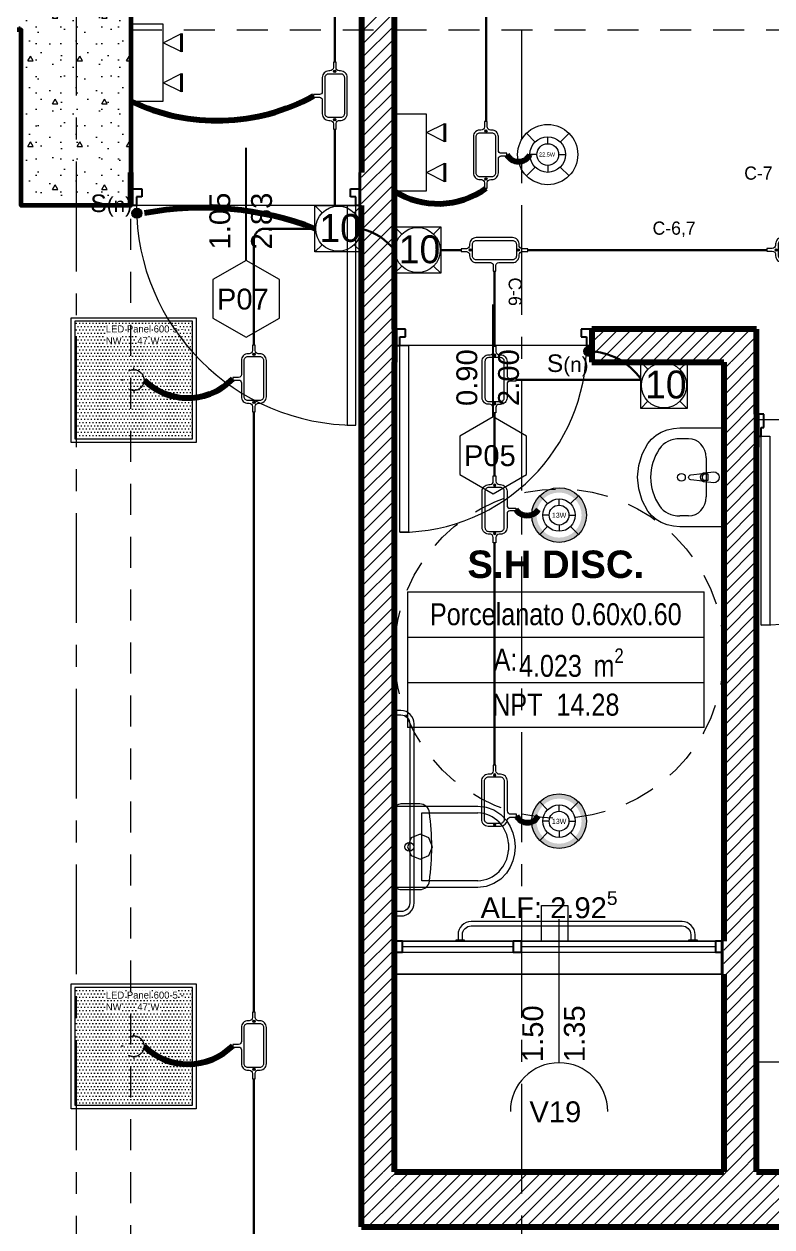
# Model space of a CAD drawing. Header units: inches. Extents: x -38 to 5698, y -33 to 92.
# Drawn here: x 321.58 to 324.99, y 11.45 to 16.93 of the extents above; entities that cross this region are included whole.
import ezdxf
from ezdxf.lldxf.tags import DXFTag

# ---------------------------------------------------------------- set-up
doc = ezdxf.new("R2010")
doc.units = ezdxf.units.IN
doc.header["$MEASUREMENT"] = 0
doc.set_wipeout_variables(frame=1)
for name, pattern in [('CONTINUA', [0]), ('DASHED', [0.75, 0.5, -0.25]), ('Hidden Line', [0.195611, 0.141111, -0.0545]), ('Punto & Raya', [0.65, 0.5, -0.075, 0, -0.075]), ('Rayas', [0.282222, 0.141111, -0.141111]), ('Wipeout_Contour', [1, 0, -1])]:
    doc.linetypes.add(name, pattern=pattern)
for name, color, linetype, lineweight in [('00 IE CKTO ILUMINACION', 3, 'Continuous', 50), ('00 IE CKTO TOMAS', 111, 'Rayas', 18), ('00_IE_Luminarias', 6, 'Continuous', 30), ('01 IE LUM LED AD DN570C', 1, 'Continuous', 13), ('01 IE LUM LED EMP DN570B', 3, 'Continuous', 13), ('ALUMBRADO_CONDUIT', 30, 'CONDUIT1', 30), ('ALUMBRADO_PVC', 6, 'PVC1', 30), ('Bancas', 1, 'Continuous', 13), ('Cable Alumbrado', 150, 'Continuous', 30), ('CABLEADO EXT.', 3, 'PVCSUBT', 30), ('Luminarias', 5, 'Continuous', 20), ('pulsador', 4, 'Continuous', 40), ('Simb_Alumbrado', 140, 'CONTINUA', 30)]:
    doc.layers.add(name, color=color, linetype=linetype, lineweight=lineweight)
for name, color, linetype in [('02 _ ARQ _ ALB _ Ejes Generales', 7, 'Continuous'), ('02 _ ARQ _ ZON _ Espacio.3D', 7, 'Continuous'), ('08 _ STR _ EXT _ 06 Columnas', 7, 'Continuous'), ('08 _ STR _ EXT _ 07 Losa Aligerada', 7, 'Continuous'), ('08 _ STR _ EXT _ 09 Vigas', 7, 'Continuous'), ('Dibujo 2D - General', 7, 'Continuous'), ('Estructura - 04 MURO', 7, 'Continuous'), ('Interior - Sanitarios', 7, 'Continuous'), ('Marcador - Secciones', 251, 'Continuous')]:
    doc.layers.add(name, color=color, linetype=linetype)
doc.styles.add('Annotative', font='arial.ttf')
doc.styles.add('Estilo_Generado_4', font='swisse.ttf')
doc.styles.add('Estilo_Generado_8', font='arialbd.ttf')
doc.styles.add('Estilo_Generado_9', font='ARIALN.TTF')
doc.styles.add('{18b73a54-fa43-428c-adcb-c1c7bbdf2c84}', font='Simplex.shx')
tags = doc.linetypes.add('CONDUIT', pattern='A,1.5,-0.210535,["con",{18b73a54-fa43-428c-adcb-c1c7bbdf2c84},S=0.2,R=0,X=0,Y=-0.065594],-0.702384', length=2.412919).pattern_tags.tags
tags[6] = DXFTag(74, 10)
tags = doc.linetypes.add('CONDUIT1', pattern='A,1,-0.19772,["con",{18b73a54-fa43-428c-adcb-c1c7bbdf2c84},S=0.2,R=0,X=0,Y=-0.065594],-0.593642', length=1.791362).pattern_tags.tags
tags[6] = DXFTag(74, 10)
tags = doc.linetypes.add('PVC1', pattern='A,1,-0.19772,["PVC",{18b73a54-fa43-428c-adcb-c1c7bbdf2c84},S=0.13,R=0,X=0,Y=-0.061851],-0.507647', length=1.705367).pattern_tags.tags
tags[6] = DXFTag(74, 10)
tags = doc.linetypes.add('PVCSUBT', pattern='A,0.6,-0.3,0.6,-0.075691,["PVC",Standard,S=0.2,R=0,X=0,Y=-0.093724],-0.621005', length=2.196696).pattern_tags.tags
tags[10] = DXFTag(74, 10)
pattern_1 = [(45, (277.50004, 6e-09), (-0.030052038, 0.030052038), [])]

# ---------------------------------------------------------------- blocks, each defined once
blk = doc.blocks.new('LUMINARIA 2')
at = {"layer": '01 IE LUM LED EMP DN570B'}
for p, q in [((-0.0939, 0.0936), (-0.1589, 0.1584)), ((0.0939, 0.0936), (0.1589, 0.1584)), ((-0.0939, -0.0936), (-0.1589, -0.1584)), ((0.0939, -0.0936), (0.1589, -0.1584))]:
    blk.add_line(p, q, dxfattribs=at)
at = {"layer": '01 IE LUM LED EMP DN570B', "ltscale": 0.4}
for p, q in [((0, 0.0813), (0, 0.1326)), ((-0.0813, 0), (-0.1326, 0)), ((0.0813, 0), (0.1326, 0)), ((0, -0.0813), (0, -0.1326))]:
    blk.add_line(p, q, dxfattribs=at)
at = {"layer": '01 IE LUM LED EMP DN570B'}
for radius in [0.2244, 0.1326]:
    blk.add_circle((0, 0), radius, dxfattribs=at)
at = {"layer": '01 IE LUM LED EMP DN570B', "ltscale": 0.4}
blk.add_circle((0, 0), 0.0813, dxfattribs=at)
at = {"layer": '01 IE LUM LED EMP DN570B', "color": 8, "linetype": 'ByBlock', "lineweight": 80, "insert": (-0.0649, 0.0156), "char_height": 0.03, "width": 0.178585, "attachment_point": 1}
blk.add_mtext('{\\C3;22.5W}', dxfattribs=at)
blk = doc.blocks.new('LUM DN570C')
at = {"layer": '01 IE LUM LED AD DN570C'}
h = blk.add_hatch(color=256, dxfattribs=at)
edge = h.paths.add_edge_path()
edge.add_arc((0, 0), 0.1344, 0, 360)
edge = h.paths.add_edge_path(flags=17)
edge.add_arc((0, 0), 0.1108, 0, 360)
for p, q in [((-0.0561, 0.0563), (-0.0949, 0.0952)), ((0.0561, 0.0563), (0.0949, 0.0952)), ((-0.0561, -0.0563), (-0.0949, -0.0952)), ((0.0561, -0.0563), (0.0949, -0.0952))]:
    blk.add_line(p, q, dxfattribs=at)
at = {"layer": '01 IE LUM LED AD DN570C', "ltscale": 0.4}
for p, q in [((0, 0.0487), (0, 0.0795)), ((-0.0487, 0), (-0.0795, 0)), ((0.0487, 0), (0.0795, 0)), ((0, -0.0487), (0, -0.0795))]:
    blk.add_line(p, q, dxfattribs=at)
at = {"layer": '01 IE LUM LED AD DN570C'}
for radius in [0.1344, 0.0795]:
    blk.add_circle((0, 0), radius, dxfattribs=at)
at = {"layer": '01 IE LUM LED AD DN570C', "ltscale": 0.4}
blk.add_circle((0, 0), 0.0487, dxfattribs=at)
at = {"color": 1, "linetype": 'ByBlock', "lineweight": 80, "insert": (-0.0353, 0.0117), "char_height": 0.025, "width": 0.622217, "attachment_point": 1}
blk.add_mtext('13W ', dxfattribs=at)
blk = doc.blocks.new('100x100x80 adosado')
at = {"layer": 'Simb_Alumbrado', "lineweight": 13}
blk.add_lwpolyline([(-0.0768, 0.0788), (0.0194, 0.0788), (0.0194, -0.0174), (-0.0768, -0.0174)], close=True, dxfattribs=at)
at = {"layer": 'Simb_Alumbrado', "lineweight": 9}
for points in [[(-0.0768, 0.0788), (-0.0618, 0.0638)], [(0.0043, 0.0638), (0.0194, 0.0788)], [(-0.0768, -0.0174), (-0.0618, -0.0023)], [(0.0043, -0.0023), (0.0194, -0.0174)]]:
    blk.add_lwpolyline(points, dxfattribs=at)
blk.add_circle((-0.0287, 0.0307), 0.0467, dxfattribs=at)
at = {"layer": 'Simb_Alumbrado', "lineweight": 9, "insert": (-0.0677, 0.0612), "char_height": 0.05773, "attachment_point": 1}
blk.add_mtext_dynamic_manual_height_columns('10', width=0.119989, gutter_width=12.5, heights=[0], dxfattribs=at)
blk = doc.blocks.new('oval t')
at = {"layer": 'Simb_Alumbrado', "lineweight": 13}
blk.add_lwpolyline([(0.0141, 0.0102, -0.414214), (0.0041, 0.0202), (0.0041, 0.0416), (-0.0056, 0.0416), (-0.0056, 0.0202, -0.414214), (-0.0156, 0.0102), (-0.0659, 0.0102, 0.414214), (-0.0899, -0.0138), (-0.0899, -0.0183, -0.414214), (-0.1019, -0.0303), (-0.1213, -0.0303), (-0.1213, -0.04), (-0.1016, -0.04, -0.451917), (-0.0897, -0.0535, 0.451917), (-0.0659, -0.0805), (0.0659, -0.0805, 0.414214), (0.0899, -0.0566), (0.0899, -0.0512, -0.398753), (0.1019, -0.0401), (0.1213, -0.0401), (0.1213, -0.0304), (0.1019, -0.0304, -0.368669), (0.0899, -0.0176), (0.0899, -0.0138, 0.414214), (0.0659, 0.0102), (0.0141, 0.0102)], format="xyb", dxfattribs=at)
blk.add_lwpolyline([(-0.0659, 0), (0.0659, 0, -0.414214), (0.0797, -0.0138), (0.0797, -0.0566, -0.414214), (0.0659, -0.0703), (-0.0659, -0.0703, -0.414214), (-0.0797, -0.0566), (-0.0797, -0.0138, -0.414214)], format="xyb", close=True, dxfattribs=at)
for points in [[(-0.0911, -0.0352), (-0.0828, -0.0352)], [(-0.0869, -0.031), (-0.0869, -0.0394)], [(0.0837, -0.0352), (0.0921, -0.0352)], [(0.0879, -0.031), (0.0879, -0.0394)]]:
    blk.add_lwpolyline(points, dxfattribs=at)
for centre in [(-0.0869, -0.0352), (0.0879, -0.0352)]:
    blk.add_circle(centre, 0.00419, dxfattribs=at)
blk = doc.blocks.new('CAJA CONDULET TIPO X')
at = {"layer": 'Simb_Alumbrado', "lineweight": 13}
for p, q in [((78.5283, -4.1616), (78.5283, -4.1519)), ((78.5283, -4.1519), (78.5497, -4.1519)), ((78.5497, -4.1616), (78.5283, -4.1616))]:
    blk.add_line(p, q, dxfattribs=at)
for points in [[(78.6505, -4.1716, -0.414214), (78.6605, -4.1616), (78.6819, -4.1616), (78.6819, -4.1519), (78.6605, -4.1519, -0.414214), (78.6505, -4.1419), (78.6505, -4.0916, 0.414214), (78.6265, -4.0677), (78.6219, -4.0677, -0.414214), (78.6099, -4.0557), (78.6099, -4.0363), (78.6002, -4.0363), (78.6002, -4.056, -0.451917), (78.5867, -4.0678, 0.451917), (78.5597, -4.0916), (78.5597, -4.1419)], [(78.5597, -4.1716), (78.5597, -4.2235, 0.414214), (78.5837, -4.2475), (78.589, -4.2475, -0.334232), (78.6002, -4.2595), (78.6002, -4.2789), (78.6099, -4.2789), (78.6099, -4.2595, -0.455912), (78.6227, -4.2475), (78.6265, -4.2475, 0.414214), (78.6505, -4.2235), (78.6505, -4.1716)]]:
    blk.add_lwpolyline(points, format="xyb", dxfattribs=at)
blk.add_lwpolyline([(78.6403, -4.0916), (78.6403, -4.2235, -0.414214), (78.6265, -4.2373), (78.5837, -4.2373, -0.414214), (78.5699, -4.2235), (78.5699, -4.0916, -0.414214), (78.5837, -4.0779), (78.6265, -4.0779, -0.414214)], format="xyb", close=True, dxfattribs=at)
for points in [[(78.6093, -4.0706), (78.6009, -4.0706)], [(78.6051, -4.0664), (78.6051, -4.0748)], [(78.6093, -4.2454), (78.6009, -4.2454)], [(78.6051, -4.2412), (78.6051, -4.2496)]]:
    blk.add_lwpolyline(points, dxfattribs=at)
for centre in [(78.6051, -4.0706), (78.6051, -4.2454)]:
    blk.add_circle(centre, 0.00419, dxfattribs=at)
for centre, start, end in [((78.5497, -4.1419), 270, 0), ((78.5497, -4.1716), 0, 90)]:
    blk.add_arc(centre, 0.01, start, end, dxfattribs=at)
blk = doc.blocks.new('CAJA OVAL TIPO L')
at = {"layer": 'Simb_Alumbrado', "lineweight": 13}
blk.add_lwpolyline([(-0.0491, -0.079), (-0.0491, -0.0343, -0.380413), (-0.0258, -0.0088), (-0.0258, -0.0088, 0.341426), (-0.0164, 0.0033), (-0.0164, 0.0236), (-0.0063, 0.0236), (-0.0063, 0.0033, 0.414214), (0.0063, -0.0092), (0.1138, -0.0092, -0.414214), (0.1388, -0.0343), (0.1388, -0.0382, 0.414214), (0.1513, -0.0508), (0.1716, -0.0508), (0.1716, -0.0609), (0.1513, -0.0609, 0.414214), (0.1388, -0.0734), (0.1388, -0.079, -0.414214), (0.1138, -0.104), (-0.0241, -0.104, -0.414214), (-0.0491, -0.079, 0.414214)], format="xyb", dxfattribs=at)
blk.add_lwpolyline([(-0.0241, -0.0199), (0.1138, -0.0199, -0.414214), (0.1282, -0.0343), (0.1282, -0.079, -0.414214), (0.1138, -0.0934), (-0.0241, -0.0934, -0.414214), (-0.0384, -0.079), (-0.0384, -0.0343, -0.414214)], format="xyb", close=True, dxfattribs=at)
for points in [[(-0.0483, -0.0558), (-0.0395, -0.0558)], [(-0.0439, -0.0514), (-0.0439, -0.0602)], [(0.1323, -0.0558), (0.1411, -0.0558)], [(0.1367, -0.0514), (0.1367, -0.0602)]]:
    blk.add_lwpolyline(points, dxfattribs=at)
for centre in [(-0.0439, -0.0558), (0.1367, -0.0558)]:
    blk.add_circle(centre, 0.00438, dxfattribs=at)
blk = doc.blocks.new('ii3t')
at = {"layer": 'Simb_Alumbrado', "lineweight": 5}
h = blk.add_hatch(color=3, dxfattribs=at)
edge = h.paths.add_edge_path()
edge.add_arc((0, 0), 0.0164, 0, 360)
blk.add_circle((0, 0), 0.0164, dxfattribs=at)
blk = doc.blocks.new('*U270')
at = {"layer": 'Luminarias', "linetype": 'DASHED', "lineweight": 0, "ltscale": 0.05}
blk.add_lwpolyline([(0, -0.0045), (0, 0.0045)], dxfattribs=at)
blk = doc.blocks.new('*U271')
at = {"color": 0, "linetype": 'ByBlock', "lineweight": -2, "transparency": 16777216}
blk.add_blockref('*U270', (0, 0.05), dxfattribs=at)
for p, rotation in [((-0.05, 0), 90), ((0, -0.05), 180), ((0.05, 0), 269.9999999999999)]:
    blk.add_blockref('*U270', p, dxfattribs=dict(at, rotation=rotation))
blk = doc.blocks.new('PANEL LED 50W')
at = {"layer": 'Luminarias'}
h = blk.add_hatch(dxfattribs=at)
h.set_pattern_fill('DOTS', color=4, scale=0.009097)
h.set_pattern_definition([(0, (0, -2e-14), (0.0072206, 0.01444116), [0, -0.01444116])])
h.paths.add_polyline_path([(-0.2574, -0.2574), (0.2574, -0.2574), (0.2574, 0.2574), (-0.2574, 0.2574)])
h.paths.add_polyline_path([(-0.1296, 0.0974), (0.1849, 0.0974), (0.1849, 0.2469), (-0.1296, 0.2469)], flags=24)
at = {"layer": 'Luminarias', "color": 4, "lineweight": 0}
for points in [[(-0.2729, 0.2729), (0.2729, 0.2729), (0.2729, -0.2729), (-0.2729, -0.2729)], [(-0.2574, -0.2574), (0.2574, -0.2574), (0.2574, 0.2574), (-0.2574, 0.2574)]]:
    blk.add_lwpolyline(points, close=True, dxfattribs=at)
at = {"layer": 'Luminarias', "color": 4, "linetype": 'DASHED', "lineweight": 0, "ltscale": 0.01}
blk.add_circle((0, 0), 0.0455, dxfattribs=at)
at = {"color": 4}
blk.add_blockref('*U271', (0, 0), dxfattribs=at)
at = {"layer": 'Luminarias', "color": 4, "insert": (-0.1218, 0.2392), "char_height": 0.030929, "width": 0.382855, "attachment_point": 1}
blk.add_mtext('{\\Ftxt|c0;LED Panel 600-5 - NW      47 W}', dxfattribs=at)
blk = doc.blocks.new('lumin 47')
at = {"layer": 'ALUMBRADO_CONDUIT', "xscale": 1.041283452965173, "yscale": 1.041283452965173, "zscale": 1.041283452965173}
blk.add_blockref('PANEL LED 50W', (-76.251, 24.2433), dxfattribs=at)
blk = doc.blocks.new('luz de emergencia')
at = {"color": 5, "lineweight": 40}
for p, q in [((164.1493, 48.9365, -0.0001), (164.2333, 48.9365, -0.0001)), ((164.3313, 48.9365, -0.0001), (164.4153, 48.9365, -0.0001))]:
    blk.add_line(p, q, dxfattribs=at)
at = {"layer": '00_IE_Luminarias', "color": 5, "linetype": 'Continuous', "lineweight": 13}
for p, q in [((164.1913, 49.0205, -0.0001), (164.1493, 48.9365, -0.0001)), ((164.2333, 48.9365, -0.0001), (164.1913, 49.0205, -0.0001)), ((164.3733, 49.0205, -0.0001), (164.3313, 48.9365, -0.0001)), ((164.4153, 48.9365, -0.0001), (164.3733, 49.0205, -0.0001))]:
    blk.add_line(p, q, dxfattribs=at)
at = {"layer": '00_IE_Luminarias', "color": 5, "linetype": 'Continuous', "lineweight": 13, "elevation": -0.0001}
blk.add_lwpolyline([(164.4573, 49.0205), (164.1073, 49.0205), (164.1073, 49.1666), (164.4573, 49.1665)], close=True, dxfattribs=at)

msp = doc.modelspace()

# ---------------------------------------------------------------- hatches: boundary and pattern name
at = {"layer": '08 _ STR _ EXT _ 06 Columnas', "linetype": 'Continuous', "lineweight": 9}
h = msp.add_hatch(dxfattribs=at)
h.set_pattern_fill('HORMIGÓN_EN_MASA_0002', style=0, pattern_type=2)
h.set_pattern_definition([(0, (277.50004, 6e-09), (0, 0.3897114), [0.024375, -0.200625]), (0, (277.61254, 0.19486), (0, 0.3897114), [0.024375, -0.200625]), (60, (277.50004, 6e-09), (-0.3375, 0.1948557), [0.024375, -0.200625]), (60, (277.72504, 6e-09), (-0.3375, 0.1948557), [0.024375, -0.200625]), (120, (277.5244, 6e-09), (0.3375, 0.1948557), [0.024375, -0.200625]), (120, (277.7494, 6e-09), (0.3375, 0.1948557), [0.024375, -0.200625]), (0, (277.50004, 0.0375), (0, 0.075), [0, -0.075, 0, -0.1125]), (45, (277.53754, 0.0375), (-0.05303301, 0.05303301), [0, -0.05625, 0, -0.09375])])
h.paths.add_polyline_path([(320.97, 17.4), (320.97, 16.9), (321.57, 16.9), (321.57, 16.1), (322.07, 16.1), (322.07, 17.4)])

# ---------------------------------------------------------------- linework, layer by layer
at = {"layer": '02 _ ARQ _ ALB _ Ejes Generales', "color": 251, "linetype": 'Punto & Raya', "lineweight": 13}
msp.add_line((321.82, 45.9), (321.82, 2.05), dxfattribs=at)
at = {"layer": '02 _ ARQ _ ZON _ Espacio.3D', "color": 252, "linetype": 'Continuous', "lineweight": 13}
for p, q in [((323.33, 14.3408), (323.33, 13.7231)), ((323.33, 14.3408), (324.6803, 14.3408)), ((324.6803, 13.7231), (324.6803, 14.3408)), ((323.33, 14.1349), (324.6803, 14.1349)), ((323.33, 13.929), (324.6803, 13.929)), ((324.6803, 13.7231), (323.33, 13.7231))]:
    msp.add_line(p, q, dxfattribs=at)
at = {"layer": '02 _ ARQ _ ZON _ Espacio.3D', "color": 254, "linetype": 'Continuous', "lineweight": 0, "flags": 128}
msp.add_lwpolyline([(321.57, 16.9), (321.22, 16.9), (321.22, 7.7), (321.57, 7.7), (321.57, 8.1), (322.07, 8.1), (322.07, 7.35), (328.17, 7.35), (328.17, 7.7), (328.57, 7.7), (328.57, 8.1), (328.92, 8.1), (328.92, 11.45), (323.12, 11.45), (323.12, 16.1), (321.57, 16.1)], close=True, dxfattribs=at)
at = {"layer": '02 _ ARQ _ ZON _ Espacio.3D', "color": 9, "linetype": 'Continuous', "lineweight": 5, "flags": 128}
for points in [[(324.77, 12.7505), (324.77, 15.3872), (324.17, 15.3872), (324.17, 15.4622), (323.27, 15.4622), (323.27, 12.7505)], [(324.92, 15.1235), (324.92, 11.7), (328.82, 11.7), (328.82, 14.9999), (325.97, 14.9999), (325.97, 13.6749), (325.82, 13.6749), (325.82, 15.1235)]]:
    msp.add_lwpolyline(points, close=True, dxfattribs=at)
at = {"layer": '08 _ STR _ EXT _ 06 Columnas', "color": 7, "linetype": 'Continuous', "lineweight": 60, "flags": 128}
msp.add_lwpolyline([(320.97, 17.4), (322.07, 17.4), (322.07, 16.1), (321.57, 16.1), (321.57, 16.9), (320.97, 16.9)], close=True, dxfattribs=at)
at = {"layer": '08 _ STR _ EXT _ 07 Losa Aligerada', "color": 254, "linetype": 'Continuous', "lineweight": 18, "flags": 128}
msp.add_lwpolyline([(323.27, 11.7), (323.27, 12.6005), (324.77, 12.6005), (324.77, 11.7)], close=True, dxfattribs=at)
at = {"layer": '08 _ STR _ EXT _ 09 Vigas', "color": 251, "linetype": 'Hidden Line', "lineweight": 13}
msp.add_line((322.07, 7.7), (322.07, 16.9), dxfattribs=at)
at = {"layer": 'ALUMBRADO_CONDUIT', "color": 30, "lineweight": 30, "ltscale": 0.4, "true_color": 0xf26722}
for p, q in [((323.6875, 17.9684), (323.6875, 16.4828)), ((322.9982, 17.5654), (322.9982, 16.752)), ((322.9982, 16.4478), (322.9982, 16.1)), ((323.5733, 15.897), (323.4818, 15.897)), ((324.967, 15.897), (323.8776, 15.897)), ((323.7264, 15.4595), (323.7264, 15.8007)), ((324.3918, 15.3064), (323.8228, 15.3064)), ((323.7264, 14.8686), (323.7265, 15.1553)), ((323.7264, 13.5516), (323.7264, 14.5644))]:
    msp.add_line(p, q, dxfattribs=at)
at = {"layer": 'ALUMBRADO_CONDUIT'}
for p, q in [((322.9083, 15.9942), (322.6799, 15.9942)), ((322.6299, 15.4643), (322.6299, 15.9442)), ((322.6299, 15.1601), (322.6299, 12.4281)), ((322.6299, 12.1239), (322.6299, 11.3031))]:
    msp.add_line(p, q, dxfattribs=at)
msp.add_arc((322.6799, 15.9442, 0), 0.05, 90, 180, dxfattribs=at)
at = {"layer": 'CABLEADO EXT.', "color": 3, "lineweight": 80}
for centre, radius, start, end in [((322.4627, 17.3972), 0.9111, 244.4699, 298.8201), ((323.8352, 16.3589), 0.059, 207.4998, 332.5002), ((322.3966, 14.6661), 1.4233, 68.9271, 100.7111), ((322.3285, 15.5079), 0.2841, 225.6346, 316.2036), ((323.8746, 14.7532), 0.0641, 216.0183, 323.9817), ((323.8762, 13.3461), 0.0556, 205.4571, 334.5429), ((322.3303, 12.4798), 0.2886, 226.0045, 314.7818)]:
    msp.add_arc(centre, radius, start, end, dxfattribs=at)
at = {"layer": 'Estructura - 04 MURO', "color": 152, "linetype": 'Continuous', "lineweight": 25}
for p, q in [((322.595, 15.85), (322.595, 16.3625)), ((323.72, 15.1372), (323.72, 15.6497))]:
    msp.add_line(p, q, dxfattribs=at)
at = {"layer": 'Estructura - 04 MURO', "color": 7, "linetype": 'Continuous', "lineweight": 80}
for p, q in [((322.07, 16.1), (322.07, 16.25)), ((323.12, 16.1), (323.12, 16.25))]:
    msp.add_line(p, q, dxfattribs=at)
at = {"layer": 'Estructura - 04 MURO', "color": 165, "linetype": 'Continuous', "lineweight": 25}
for p, q in [((322.07, 16.1), (322.07, 16.175)), ((322.07, 16.175), (322.12, 16.175)), ((322.12, 16.175), (322.12, 16.14)), ((323.07, 16.14), (323.07, 16.175)), ((323.07, 16.175), (323.12, 16.175)), ((323.12, 16.175), (323.12, 16.1)), ((322.095, 16.1), (322.07, 16.1)), ((322.12, 16.14), (322.095, 16.14)), ((322.095, 16.14), (322.095, 16.1)), ((323.095, 16.14), (323.07, 16.14)), ((323.095, 16.1), (323.095, 16.14)), ((323.12, 16.1), (323.095, 16.1)), ((323.32, 15.5022), (323.32, 15.5372)), ((324.12, 15.5372), (324.12, 15.5022)), ((324.952, 15.0899), (324.952, 15.1499)), ((323.3075, 12.7005), (323.3075, 12.7505)), ((323.8488, 12.7505), (323.8113, 12.7505)), ((323.8113, 12.7505), (323.8113, 12.7005)), ((323.8488, 12.7005), (323.8488, 12.7505)), ((324.7325, 12.7505), (324.7325, 12.7005)), ((323.8113, 12.7005), (323.8488, 12.7005))]:
    msp.add_line(p, q, dxfattribs=at)
at = {"layer": 'Estructura - 04 MURO', "color": 165, "linetype": 'Continuous', "lineweight": 15}
for p, q in [((323.095, 16.1), (323.055, 16.1)), ((323.055, 16.1), (323.055, 15.1)), ((323.095, 15.1), (323.095, 16.1)), ((323.335, 15.4622), (323.335, 14.6122)), ((323.055, 15.1), (323.095, 15.1)), ((324.98, 15.0499), (324.98, 14.1899)), ((324.02, 12.1974), (324.02, 12.8505)), ((323.8113, 12.7255), (323.3075, 12.7255)), ((324.7325, 12.7255), (323.8488, 12.7255)), ((323.3075, 12.7005), (323.8113, 12.7005)), ((323.8488, 12.7005), (324.7325, 12.7005))]:
    msp.add_line(p, q, dxfattribs=at)
at = {"layer": 'Estructura - 04 MURO', "color": 251, "linetype": 'Continuous', "lineweight": 13, "flags": 128}
for points in [[(322.595, 15.5), (322.7466, 15.5875), (322.7466, 15.7625), (322.595, 15.85), (322.4435, 15.7625), (322.4435, 15.5875)], [(323.72, 14.7872), (323.8716, 14.8747), (323.8716, 15.0497), (323.72, 15.1372), (323.5685, 15.0497), (323.5685, 14.8747)]]:
    msp.add_lwpolyline(points, close=True, dxfattribs=at)
msp.add_lwpolyline([(324.2419, 11.9755, 1), (323.7981, 11.9755)], format="xyb", dxfattribs=at)
at = {"layer": 'Estructura - 04 MURO', "color": 175, "linetype": 'Continuous', "lineweight": 15}
msp.add_arc((323.095, 16.1), 1, 180, 270, dxfattribs=at)
at = {"layer": 'Interior - Sanitarios', "color": 205, "linetype": 'Continuous', "lineweight": 13}
for p, q in [((324.6101, 15.0384), (324.5701, 15.0384)), ((324.6895, 14.9515), (324.6895, 14.7734)), ((324.6996, 14.8761), (324.6847, 14.8761)), ((324.6847, 14.8489), (324.6996, 14.8489)), ((324.6996, 14.8489), (324.6996, 14.8761)), ((324.6101, 14.6866), (324.5701, 14.6866)), ((323.3949, 13.0255), (323.3949, 13.3355)), ((323.3949, 13.3355), (323.6499, 13.3355)), ((323.3467, 13.2208), (323.33, 13.1805)), ((323.387, 13.2375), (323.3467, 13.2208)), ((323.4273, 13.2208), (323.387, 13.2375)), ((323.444, 13.1805), (323.4273, 13.2208)), ((323.25, 13.1965), (323.25, 13.1645)), ((323.27, 13.1965), (323.25, 13.1965)), ((323.27, 13.1645), (323.25, 13.1645)), ((323.33, 13.1805), (323.3467, 13.1402)), ((323.4273, 13.1402), (323.444, 13.1805)), ((323.7892, 13.1961), (323.7892, 13.1649)), ((323.3467, 13.1402), (323.387, 13.1235)), ((323.387, 13.1235), (323.4273, 13.1402)), ((323.6499, 13.0255), (323.3949, 13.0255)), ((326.87, 12.2), (324.92, 12.2)), ((324.92, 12.2), (324.92, 11.7)), ((326.87, 11.7), (324.92, 11.7))]:
    msp.add_line(p, q, dxfattribs=at)
at = {"layer": 'Interior - Sanitarios', "color": 205, "linetype": 'Continuous', "lineweight": 13, "flags": 128}
for points in [[(324.77, 14.6377), (324.5701, 14.6377), (324.5407, 14.6399), (324.5122, 14.6463), (324.4856, 14.6568), (324.4617, 14.671), (324.4412, 14.6885), (324.4249, 14.7087), (324.3988, 14.7576), (324.3828, 14.8093), (324.3774, 14.8625), (324.3828, 14.9156), (324.3988, 14.9673), (324.4249, 15.0162), (324.4412, 15.0364), (324.4617, 15.0539), (324.4856, 15.0681), (324.5122, 15.0786), (324.5407, 15.0851), (324.5701, 15.0872), (324.77, 15.0872)], [(323.65, 12.9955), (323.27, 12.9955), (323.27, 13.3655), (323.65, 13.3655), (323.6873, 13.3612), (323.7227, 13.3483), (323.7541, 13.3278), (323.78, 13.3005), (323.7971, 13.2733), (323.8097, 13.2437), (323.8174, 13.2125), (323.82, 13.1805), (323.8174, 13.1485), (323.8097, 13.1173), (323.7971, 13.0877), (323.78, 13.0605), (323.7541, 13.0332), (323.7227, 13.0127), (323.6873, 12.9998)], [(324.06, 12.9135), (324.06, 12.7505), (323.94, 12.7505), (323.94, 12.9135)]]:
    msp.add_lwpolyline(points, close=True, dxfattribs=at)
for points in [[(324.77, 14.926), (324.79, 14.926), (324.79, 14.899), (324.77, 14.899)], [(324.77, 14.826), (324.79, 14.826), (324.79, 14.799), (324.77, 14.799)], [(323.275, 13.8105), (323.27, 13.8105), (323.27, 13.7705), (323.275, 13.7705), (323.275, 13.8105)], [(323.59, 12.7555), (323.55, 12.7555), (323.55, 12.7505), (323.59, 12.7505), (323.59, 12.7555)], [(324.65, 12.7555), (324.61, 12.7555), (324.61, 12.7505), (324.65, 12.7505), (324.65, 12.7555)]]:
    msp.add_lwpolyline(points, dxfattribs=at)
msp.add_lwpolyline([(324.7245, 14.8375), (324.6825, 14.8415, -0.12102), (324.673, 14.8447), (324.6201, 14.8514, -0.882566), (324.6201, 14.8736), (324.673, 14.8802, -0.12102), (324.6825, 14.8835), (324.7245, 14.8875, -1)], format="xyb", close=True, dxfattribs=at)
for points in [[(323.27, 13.0155, 0.414214), (323.3, 12.9855), (323.3854, 12.9855, 0.375967), (323.4296, 13.0243, 0.066259), (323.4296, 13.3367, 0.375967), (323.3854, 13.3755), (323.3, 13.3755, 0.414214), (323.27, 13.3455)], [(324.64, 12.7555), (324.64, 12.7805, 0.414214), (324.58, 12.8405), (323.62, 12.8405, 0.414214), (323.56, 12.7805), (323.56, 12.7555)], [(323.58, 12.7555), (323.58, 12.7805, -0.414214), (323.62, 12.8205), (324.58, 12.8205, -0.414214), (324.62, 12.7805), (324.62, 12.7555)]]:
    msp.add_lwpolyline(points, format="xyb", dxfattribs=at)
at = {"layer": 'Interior - Sanitarios', "color": 205, "linetype": 'Continuous', "lineweight": 13}
for centre, radius in [((324.5776, 14.8625), 0.0175), ((323.338, 13.1805), 0.02)]:
    msp.add_circle(centre, radius, dxfattribs=at)
at = {"layer": 'Interior - Sanitarios', "color": 175, "linetype": 'Continuous', "lineweight": 13}
for centre, radius, start, end in [((324.6844, 14.8625), 0.0211, 122.771, 237.229), ((324.6847, 14.8625), 0.0136, 90, 270), ((323.6431, 13.1894), 0.1462, 2.6117, 87.34), ((323.6431, 13.1716), 0.1462, 272.66, 357.3883)]:
    msp.add_arc(centre, radius, start, end, dxfattribs=at)
at = {"layer": 'Interior - Sanitarios', "color": 205, "linetype": 'Continuous', "lineweight": 13}
for centre, major_axis, ratio, start_param, end_param in [((324.5701, 14.9515), (0.1057, 0), 0.821452, 1.570796, 2.644618), ((324.6101, 14.9514), (0, 0.087), 0.9125, 4.712389, 6.283185), ((324.77, 14.8625), (0.3331, 0), 0.821452, 2.644618, 3.638567), ((324.5701, 14.7734), (0.1057, 0), 0.821452, 3.638567, 4.712389), ((324.6101, 14.7735), (0, 0.087), 0.9125, 3.141593, 4.712389)]:
    msp.add_ellipse(centre, major_axis=major_axis, ratio=ratio, start_param=start_param, end_param=end_param, dxfattribs=at)

# ---------------------------------------------------------------- block references
at = {"xscale": 1.253906979044094, "yscale": 1.253906979044094, "zscale": 1.253906979044094, "rotation": 270}
msp.add_blockref('CAJA CONDULET TIPO X', (330.3323, 114.4614), dxfattribs=at)
for p in [(398.3335, -8.9383), (398.3335, -11.9708)]:
    msp.add_blockref('lumin 47', p)
at = {"layer": '01 IE LUM LED AD DN570C', "color": 1, "lineweight": 5, "xscale": 0.9263905751172247, "yscale": 0.9263905751172247, "zscale": 0.9263905751172247}
for p in [(324.02, 14.6905), (324.02, 13.2972)]:
    msp.add_blockref('LUM DN570C', p, dxfattribs=at)
at = {"layer": '01 IE LUM LED EMP DN570B', "xscale": 0.6105334384153049, "yscale": 0.6105334384153049, "zscale": 0.6105334384153049}
msp.add_blockref('LUMINARIA 2', (323.9684, 16.3317), dxfattribs=at)
at = {"layer": 'ALUMBRADO_CONDUIT', "linetype": 'CONDUIT', "lineweight": 30, "xscale": -1.253906979044094, "yscale": 1.253906979044094, "zscale": 1.253906979044094, "rotation": 270}
msp.add_blockref('CAJA OVAL TIPO L', (323.7964, 13.3364), dxfattribs=at)
at = {"layer": 'Bancas', "color": 252, "true_color": 0x939598, "yscale": 1.253906979044094, "zscale": 1.253906979044094}
for p, xscale, rotation in [((322.9541, 16.5999), 1.253906979044094, 90), ((323.7307, 16.3307), 1.253906979044094, 270), ((323.7255, 15.8528), 1.253906979044094, 180), ((322.5858, 15.3122), 1.253906979044094, 90), ((323.7706, 15.3074), -1.253906979044094, 270), ((323.7706, 14.7165), -1.253906979044094, 270), ((322.5858, 12.276), 1.253906979044094, 90)]:
    msp.add_blockref('oval t', p, dxfattribs=dict(at, xscale=xscale, rotation=rotation))
at = {"layer": 'Cable Alumbrado', "lineweight": 0, "xscale": 1.404578189384958, "yscale": 1.404578189384958, "zscale": 1.404578189384958}
msp.add_blockref('ii3t', (322.0972, 16.0645), dxfattribs=at)
at = {"layer": 'pulsador', "color": 4, "lineweight": 40, "xscale": -1, "rotation": 89.99908395266394}
msp.add_blockref('luz de emergencia', (371.2392, 181.0315, 0.0001), dxfattribs=at)

# ---------------------------------------------------------------- texts
at = {"layer": '00 IE CKTO ILUMINACION', "color": 3, "linetype": 'CONTINUA', "lineweight": 15}
for s, p in [('C-7', (324.8634, 16.2174)), ('C-6,7', (324.4459, 15.9669))]:
    msp.add_text(s, height=0.06, dxfattribs=at).set_placement(p)
msp.add_text('C-6', height=0.06, rotation=270, dxfattribs=at).set_placement((323.7904, 15.772))
at = {"layer": '00 IE CKTO TOMAS', "insert": (321.8852, 16.0496), "char_height": 0.08, "width": 0.768045, "attachment_point": 7, "style": 'Annotative'}
msp.add_mtext('S{\\H0.84375x;(n)}', dxfattribs=at)
at = {"layer": '02 _ ARQ _ ZON _ Espacio.3D', "color": 252, "lineweight": 25, "attachment_point": 2}
for s, insert, char_height, style in [('\\A1;{\\pqc;\\pt0;\\fArial|b1|i0|c0|p34;S.H DISC.}', (324.0052, 14.5292), 0.125, 'Estilo_Generado_8'), ('\\A1;{\\pqc;\\pt0;\\fArial Narrow|b0|i0|c0|p34;Porcelanato 0.60x0.60}', (324.0052, 14.2893), 0.1, 'Estilo_Generado_9'), ('\\A1;{\\pqc;\\pt0;\\fArial Narrow|b0|i0|c0|p34;A: }', (323.7761, 14.083), 0.1, 'Estilo_Generado_9'), ('\\A1;{\\pqc;\\pt0,0.3;\\fArial Narrow|b0|i0|c0|p34;4.023\\fArial Narrow|b0|i0|c0|p34;\\A1{\\H.66x;\\S^  ;}\\fArial Narrow|b0|i0|c0|p34; m\\fArial Narrow|b0|i0|c0|p34;\\A1{\\H.66x;\\S2^  ;}}', (324.0758, 14.0835), 0.1, 'Estilo_Generado_9'), ('\\A1;{\\pqc;\\pt0;\\fArial Narrow|b0|i0|c0|p34;NPT  14.28}', (324.0052, 13.8776), 0.1, 'Estilo_Generado_9')]:
    msp.add_mtext(s, dxfattribs=dict(at, insert=insert, char_height=char_height, style=style))
at = {"layer": 'Estructura - 04 MURO', "color": 251, "lineweight": 25, "char_height": 0.095, "attachment_point": 7, "style": 'Estilo_Generado_4'}
for s, insert, rotation in [('\\A1;{\\pql;\\pt0;\\fSwis721 Ex BT|b0|i0|c0|p34;1.05\\fSwis721 Ex BT|b0|i0|c0|p34;\\A1{\\H.66x;\\S^  ;}\\fSwis721 Ex BT|b0|i0|c0|p34;\\fSwis721 Ex BT|b0|i0|c0|p34;}', (322.55, 15.9), 90), ('\\A1;{\\pql;\\pt0;\\fSwis721 Ex BT|b0|i0|c0|p34;2.83\\fSwis721 Ex BT|b0|i0|c0|p34;\\A1{\\H.66x;\\S^  ;}\\fSwis721 Ex BT|b0|i0|c0|p34;\\fSwis721 Ex BT|b0|i0|c0|p34;}', (322.74, 15.9), 90), ('\\A1;{\\pql;\\pt0;\\fSwis721 Ex BT|b0|i0|c0|p34;0.90\\fSwis721 Ex BT|b0|i0|c0|p34;\\A1{\\H.66x;\\S^  ;}\\fSwis721 Ex BT|b0|i0|c0|p34;\\fSwis721 Ex BT|b0|i0|c0|p34;}', (323.6751, 15.1872), 90), ('\\A1;{\\pql;\\pt0;\\fSwis721 Ex BT|b0|i0|c0|p34;2.00\\fSwis721 Ex BT|b0|i0|c0|p34;\\A1{\\H.66x;\\S^  ;}\\fSwis721 Ex BT|b0|i0|c0|p34;\\fSwis721 Ex BT|b0|i0|c0|p34;}', (323.865, 15.1872), 90), ('\\A1;{\\pql;\\pt0;\\fSwis721 Ex BT|b0|i0|c0|p34;P05\\fSwis721 Ex BT|b0|i0|c0|p34;\\fSwis721 Ex BT|b0|i0|c0|p34;\\fSwis721 Ex BT|b0|i0|c0|p34;}', (323.5867, 14.9123), 0), ('\\A1;{\\pql;\\pt0;\\fSwis721 Ex BT|b0|i0|c0|p34;1.50\\fSwis721 Ex BT|b0|i0|c0|p34;\\A1{\\H.66x;\\S^  ;}\\fSwis721 Ex BT|b0|i0|c0|p34;\\fSwis721 Ex BT|b0|i0|c0|p34;}', (323.975, 12.2005), 90), ('\\A1;{\\pql;\\pt0;\\fSwis721 Ex BT|b0|i0|c0|p34;1.35\\fSwis721 Ex BT|b0|i0|c0|p34;\\A1{\\H.66x;\\S^  ;}\\fSwis721 Ex BT|b0|i0|c0|p34;\\fSwis721 Ex BT|b0|i0|c0|p34;}', (324.165, 12.2005), 90)]:
    msp.add_mtext(s, dxfattribs=dict(at, insert=insert, rotation=rotation))
for s, insert in [('\\A1;{\\pql;\\pt0;\\fSwis721 Ex BT|b0|i0|c0|p34;P07\\fSwis721 Ex BT|b0|i0|c0|p34;\\fSwis721 Ex BT|b0|i0|c0|p34;\\fSwis721 Ex BT|b0|i0|c0|p34;}', (322.4617, 15.625)), ('\\A1;{\\pql;\\pt0;\\fSwis721 Ex BT|b0|i0|c0|p34;ALF: 2.92\\fSwis721 Ex BT|b0|i0|c0|p34;\\A1{\\H.66x;\\S5^  ;}\\fSwis721 Ex BT|b0|i0|c0|p34;\\fSwis721 Ex BT|b0|i0|c0|p34;}', (323.6623, 12.8279)), ('\\A1;{\\pql;\\pt0;\\fSwis721 Ex BT|b0|i0|c0|p34;V19\\fSwis721 Ex BT|b0|i0|c0|p34;\\fSwis721 Ex BT|b0|i0|c0|p34;\\fSwis721 Ex BT|b0|i0|c0|p34;}', (323.885, 11.9254))]:
    msp.add_mtext(s, dxfattribs=dict(at, insert=insert))

# ---------------------------------------------------------------- next in the draw order: wipeouts: each hides what was drawn before it
at = {"color": 254, "linetype": 'Wipeout_Contour', "lineweight": 0, "ltscale": 9831.66722}
msp.add_wipeout([(323.27, 11.7), (323.27, 17.4), (323.12, 17.4), (323.12, 11.7)], dxfattribs=at).dxf.layer = 'Estructura - 04 MURO'
at = {"color": 254, "linetype": 'Wipeout_Contour', "lineweight": 0, "ltscale": 7379.14073}
msp.add_wipeout([(324.77, 15.3872), (324.92, 15.5372), (324.77, 15.5372)], dxfattribs=at).dxf.layer = 'Estructura - 04 MURO'
at = {"color": 254, "linetype": 'Wipeout_Contour', "lineweight": 0, "ltscale": 9838.079061}
msp.add_wipeout([(324.77, 12.7505), (324.77, 12.6005), (324.85, 12.6005), (324.85, 12.7505)], dxfattribs=at).dxf.layer = 'Estructura - 04 MURO'

# ---------------------------------------------------------------- next in the draw order: hatches: boundary and pattern name
at = {"layer": 'Estructura - 04 MURO', "linetype": 'Continuous', "lineweight": 5}
h = msp.add_hatch(dxfattribs=at)
h.set_pattern_fill('LADRILLO_COMÚN_0002', color=252, style=0, pattern_type=2)
h.set_pattern_definition(pattern_1)
h.paths.add_polyline_path([(323.27, 11.7), (323.27, 17.4), (323.12, 17.4), (323.12, 11.7)])
h = msp.add_hatch(dxfattribs=at)
h.set_pattern_fill('LADRILLO_COMÚN_0002', color=252, style=0, pattern_type=2)
h.set_pattern_definition(pattern_1)
h.paths.add_polyline_path([(323.27, 15.5372), (323.27, 15.3872), (323.27, 15.5372)])
h = msp.add_hatch(dxfattribs=at)
h.set_pattern_fill('LADRILLO_COMÚN_0002', color=252, style=0, pattern_type=2)
h.set_pattern_definition(pattern_1)
h.paths.add_polyline_path([(324.77, 15.3872), (324.92, 15.5372), (324.77, 15.5372)])
h = msp.add_hatch(dxfattribs=at)
h.set_pattern_fill('LADRILLO_COMÚN_0002', color=252, style=0, pattern_type=2)
h.set_pattern_definition(pattern_1)
h.paths.add_polyline_path([(323.27, 12.7505), (323.27, 12.6005), (323.27, 12.7505)])
h = msp.add_hatch(dxfattribs=at)
h.set_pattern_fill('LADRILLO_COMÚN_0002', color=252, style=0, pattern_type=2)
h.set_pattern_definition(pattern_1)
h.paths.add_polyline_path([(324.77, 12.7505), (324.77, 12.6005), (324.85, 12.6005), (324.85, 12.7505)])

# ---------------------------------------------------------------- next in the draw order: linework, layer by layer
at = {"layer": '08 _ STR _ EXT _ 09 Vigas', "color": 251, "linetype": 'Hidden Line', "lineweight": 13}
msp.add_line((322.07, 16.9), (328.57, 16.9), dxfattribs=at)
at = {"layer": 'ALUMBRADO_PVC', "linetype": 'PVC1', "ltscale": 0.4}
msp.add_arc((323.055, 15.7292), 0.2728, 37.9467, 76.2135, dxfattribs=at)
at = {"layer": 'CABLEADO EXT.', "color": 3, "lineweight": 80}
msp.add_arc((323.4689, 16.4783), 0.3704, 237.5147, 305.9875, dxfattribs=at)
at = {"layer": 'Estructura - 04 MURO', "color": 7, "linetype": 'Continuous', "lineweight": 80}
for p, q in [((323.27, 15.5372), (323.27, 15.3872)), ((323.27, 12.6005), (323.27, 12.7505)), ((323.27, 12.6005), (323.27, 12.7505)), ((324.77, 12.6005), (324.77, 12.7505)), ((324.77, 12.6005), (324.77, 12.7505))]:
    msp.add_line(p, q, dxfattribs=at)
at = {"layer": 'Estructura - 04 MURO', "color": 165, "linetype": 'Continuous', "lineweight": 25}
for p, q in [((323.27, 15.5372), (323.27, 15.4622)), ((323.32, 15.5372), (323.27, 15.5372)), ((323.295, 15.4622), (323.295, 15.5022)), ((323.295, 15.5022), (323.32, 15.5022)), ((323.27, 15.4622), (323.295, 15.4622)), ((323.3075, 12.7505), (323.27, 12.7505)), ((324.77, 12.7505), (324.7325, 12.7505)), ((323.27, 12.7005), (323.3075, 12.7005)), ((324.7325, 12.7005), (324.77, 12.7005))]:
    msp.add_line(p, q, dxfattribs=at)
at = {"layer": 'Estructura - 04 MURO', "color": 165, "linetype": 'Continuous', "lineweight": 15}
for p, q in [((323.295, 14.6122), (323.295, 15.4622)), ((323.295, 15.4622), (323.335, 15.4622)), ((323.335, 14.6122), (323.295, 14.6122)), ((324.77, 12.7505), (323.27, 12.7505)), ((324.77, 12.6005), (323.27, 12.6005))]:
    msp.add_line(p, q, dxfattribs=at)
at = {"layer": 'Estructura - 04 MURO', "color": 7, "linetype": 'Continuous', "lineweight": 80, "flags": 128}
for points in [[(323.12, 17.4), (323.12, 16.25)], [(323.27, 15.5372), (323.27, 17.4)], [(323.27, 12.7505), (323.27, 15.3872)], [(324.85, 12.7505), (324.77, 12.7505)], [(324.85, 12.6005), (324.85, 12.7505)], [(323.27, 11.7), (323.27, 12.6005)], [(324.77, 12.6005), (324.85, 12.6005)]]:
    msp.add_lwpolyline(points, dxfattribs=at)
at = {"layer": 'Interior - Sanitarios', "color": 205, "linetype": 'Continuous', "lineweight": 13, "flags": 128}
for points in [[(323.275, 12.8655), (323.3, 12.8655, 0.414214), (323.36, 12.9255), (323.36, 13.7405, 0.414214), (323.3, 13.8005), (323.275, 13.8005)], [(323.275, 13.7805), (323.3, 13.7805, -0.414214), (323.34, 13.7405), (323.34, 12.9255, -0.414214), (323.3, 12.8855), (323.275, 12.8855)]]:
    msp.add_lwpolyline(points, format="xyb", dxfattribs=at)
msp.add_lwpolyline([(323.275, 12.8955), (323.27, 12.8955), (323.27, 12.8555), (323.275, 12.8555), (323.275, 12.8955)], dxfattribs=at)

# ---------------------------------------------------------------- next in the draw order: block references
at = {"layer": 'ALUMBRADO_CONDUIT', "linetype": 'PVC1', "lineweight": 35, "xscale": 2.199856799627834, "yscale": 2.199856799627834, "zscale": 2.199856799627834}
for p in [(323.0773, 15.9265), (323.4391, 15.8294)]:
    msp.add_blockref('100x100x80 adosado', p, dxfattribs=at)
at = {"layer": 'pulsador', "color": 4, "lineweight": 40, "xscale": -1, "rotation": 89.99908395266394}
msp.add_blockref('luz de emergencia', (372.4392, 180.6224, 0.0001), dxfattribs=at)

# ---------------------------------------------------------------- next in the draw order: wipeouts: each hides what was drawn before it
at = {"color": 254, "linetype": 'Wipeout_Contour', "lineweight": 0, "ltscale": 7378.283518}
msp.add_wipeout([(324.77, 15.3872), (324.92, 15.3872), (324.92, 15.5372)], dxfattribs=at).dxf.layer = 'Estructura - 04 MURO'
at = {"color": 254, "linetype": 'Wipeout_Contour', "lineweight": 0, "ltscale": 7374.125967}
msp.add_wipeout([(323.27, 11.7), (323.12, 11.7), (323.12, 11.45)], dxfattribs=at).dxf.layer = 'Estructura - 04 MURO'

# ---------------------------------------------------------------- next in the draw order: hatches: boundary and pattern name
at = {"layer": 'Estructura - 04 MURO', "linetype": 'Continuous', "lineweight": 5}
h = msp.add_hatch(dxfattribs=at)
h.set_pattern_fill('LADRILLO_COMÚN_0002', color=252, style=0, pattern_type=2)
h.set_pattern_definition(pattern_1)
h.paths.add_polyline_path([(324.77, 15.3872), (324.92, 15.3872), (324.92, 15.5372)])
h = msp.add_hatch(dxfattribs=at)
h.set_pattern_fill('LADRILLO_COMÚN_0002', color=252, style=0, pattern_type=2)
h.set_pattern_definition(pattern_1)
h.paths.add_polyline_path([(323.27, 11.7), (323.12, 11.7), (323.12, 11.45)])

# ---------------------------------------------------------------- next in the draw order: wipeouts: each hides what was drawn before it
at = {"color": 254, "linetype": 'Wipeout_Contour', "lineweight": 0, "ltscale": 9838.240349}
msp.add_wipeout([(324.77, 15.3872), (324.77, 11.7), (324.92, 11.7), (324.92, 15.3872)], dxfattribs=at).dxf.layer = 'Estructura - 04 MURO'
at = {"color": 254, "linetype": 'Wipeout_Contour', "lineweight": 0, "ltscale": 7373.270096}
msp.add_wipeout([(323.27, 11.7), (323.12, 11.45), (323.27, 11.45)], dxfattribs=at).dxf.layer = 'Estructura - 04 MURO'

# ---------------------------------------------------------------- next in the draw order: hatches: boundary and pattern name
at = {"layer": 'Estructura - 04 MURO', "linetype": 'Continuous', "lineweight": 5}
h = msp.add_hatch(dxfattribs=at)
h.set_pattern_fill('LADRILLO_COMÚN_0002', color=252, style=0, pattern_type=2)
h.set_pattern_definition(pattern_1)
h.paths.add_polyline_path([(324.77, 15.3872), (324.77, 11.7), (324.92, 11.7), (324.92, 15.3872)])
h = msp.add_hatch(dxfattribs=at)
h.set_pattern_fill('LADRILLO_COMÚN_0002', color=252, style=0, pattern_type=2)
h.set_pattern_definition(pattern_1)
h.paths.add_polyline_path([(323.27, 11.7), (323.12, 11.45), (323.27, 11.45)])

# ---------------------------------------------------------------- next in the draw order: linework, layer by layer
at = {"layer": 'Dibujo 2D - General', "color": 20, "linetype": 'Hidden Line', "lineweight": 5}
msp.add_circle((324.02, 14.0601), 0.75, dxfattribs=at)
at = {"layer": 'Estructura - 04 MURO', "color": 7, "linetype": 'Continuous', "lineweight": 80}
msp.add_line((324.92, 15.1499), (324.92, 14.9999), dxfattribs=at)
at = {"layer": 'Estructura - 04 MURO', "color": 165, "linetype": 'Continuous', "lineweight": 25}
for p, q in [((324.92, 15.1499), (324.92, 15.0499)), ((324.952, 15.1499), (324.92, 15.1499)), ((324.94, 15.0499), (324.94, 15.0899)), ((324.94, 15.0899), (324.952, 15.0899)), ((324.92, 15.0499), (324.94, 15.0499))]:
    msp.add_line(p, q, dxfattribs=at)
at = {"layer": 'Estructura - 04 MURO', "color": 165, "linetype": 'Continuous', "lineweight": 15}
for p, q in [((324.94, 14.1899), (324.94, 15.0499)), ((324.94, 15.0499), (324.98, 15.0499)), ((324.98, 14.1899), (324.94, 14.1899))]:
    msp.add_line(p, q, dxfattribs=at)
at = {"layer": 'Estructura - 04 MURO', "color": 7, "linetype": 'Continuous', "lineweight": 80, "flags": 128}
for points in [[(323.12, 11.45), (323.12, 16.1)], [(324.92, 15.1499), (324.92, 15.5372)], [(324.77, 15.3872), (324.77, 12.7505)], [(324.92, 11.7), (324.92, 14.9999)], [(324.77, 12.6005), (324.77, 11.7)]]:
    msp.add_lwpolyline(points, dxfattribs=at)
at = {"layer": 'Estructura - 04 MURO', "color": 175, "linetype": 'Continuous', "lineweight": 15}
msp.add_arc((324.94, 15.0499), 0.86, 270, 0, dxfattribs=at)

# ---------------------------------------------------------------- next in the draw order: wipeouts: each hides what was drawn before it
at = {"color": 254, "linetype": 'Wipeout_Contour', "lineweight": 0, "ltscale": 9836.78285}
msp.add_wipeout([(324.77, 15.5372), (324.17, 15.5372), (324.17, 15.3872), (324.77, 15.3872)], dxfattribs=at).dxf.layer = 'Estructura - 04 MURO'
at = {"color": 254, "linetype": 'Wipeout_Contour', "lineweight": 0, "ltscale": 9842.997049}
msp.add_wipeout([(328.8199, 11.7), (323.27, 11.7), (323.27, 11.45), (328.8199, 11.45)], dxfattribs=at).dxf.layer = 'Estructura - 04 MURO'

# ---------------------------------------------------------------- next in the draw order: hatches: boundary and pattern name
at = {"layer": 'Estructura - 04 MURO', "linetype": 'Continuous', "lineweight": 5}
h = msp.add_hatch(dxfattribs=at)
h.set_pattern_fill('LADRILLO_COMÚN_0002', color=252, style=0, pattern_type=2)
h.set_pattern_definition(pattern_1)
h.paths.add_polyline_path([(324.77, 15.5372), (324.17, 15.5372), (324.17, 15.3872), (324.77, 15.3872)])
h = msp.add_hatch(dxfattribs=at)
h.set_pattern_fill('LADRILLO_COMÚN_0002', color=252, style=0, pattern_type=2)
h.set_pattern_definition(pattern_1)
h.paths.add_polyline_path([(328.8199, 11.7), (323.27, 11.7), (323.27, 11.45), (328.8199, 11.45)])

# ---------------------------------------------------------------- next in the draw order: linework, layer by layer
at = {"layer": 'ALUMBRADO_PVC', "linetype": 'PVC1', "ltscale": 0.4}
msp.add_arc((324.1508, 15.1422), 0.2939, 34.8991, 88.9489, dxfattribs=at)
at = {"layer": 'CABLEADO EXT.', "color": 3, "lineweight": 80}
msp.add_arc((324.2401, 15.7749), 4.6397, 257.0523, 291.2272, dxfattribs=at)
at = {"layer": 'Estructura - 04 MURO', "color": 165, "linetype": 'Continuous', "lineweight": 25}
for p, q in [((324.17, 15.5372), (324.12, 15.5372)), ((324.12, 15.5022), (324.145, 15.5022)), ((324.145, 15.5022), (324.145, 15.4622)), ((324.17, 15.4622), (324.17, 15.5372)), ((324.145, 15.4622), (324.17, 15.4622))]:
    msp.add_line(p, q, dxfattribs=at)
at = {"layer": 'Estructura - 04 MURO', "color": 7, "linetype": 'Continuous', "lineweight": 80}
for p, q in [((324.17, 15.5372), (324.17, 15.3872)), ((324.92, 15.5372), (324.17, 15.5372))]:
    msp.add_line(p, q, dxfattribs=at)
at = {"layer": 'Estructura - 04 MURO', "color": 7, "linetype": 'Continuous', "lineweight": 80, "flags": 128}
for points in [[(324.17, 15.3872), (324.77, 15.3872)], [(324.77, 11.7), (323.27, 11.7)], [(328.8199, 11.7), (324.92, 11.7)], [(323.12, 11.45), (329.0699, 11.45)]]:
    msp.add_lwpolyline(points, dxfattribs=at)
at = {"layer": 'Estructura - 04 MURO', "color": 175, "linetype": 'Continuous', "lineweight": 15}
msp.add_arc((323.295, 15.4622), 0.85, 270, 0, dxfattribs=at)
at = {"layer": 'Marcador - Secciones', "color": 251, "linetype": 'Punto & Raya', "lineweight": 13}
msp.add_line((323.8507, 10.0018), (323.8507, 17.4928), dxfattribs=at)

# ---------------------------------------------------------------- next in the draw order: block references
at = {"layer": 'ALUMBRADO_CONDUIT', "linetype": 'PVC1', "lineweight": 35, "xscale": 2.199856799627834, "yscale": 2.199856799627834, "zscale": 2.199856799627834}
msp.add_blockref('100x100x80 adosado', (324.5608, 15.2138), dxfattribs=at)
at = {"layer": 'Cable Alumbrado', "lineweight": 0, "xscale": 1.404578189384958, "yscale": 1.404578189384958, "zscale": 1.404578189384958}
msp.add_blockref('ii3t', (324.1562, 15.4361), dxfattribs=at)

# ---------------------------------------------------------------- next in the draw order: texts
at = {"layer": '00 IE CKTO TOMAS', "insert": (323.9646, 15.3217, 0.0004), "char_height": 0.08, "width": 0.768045, "attachment_point": 7, "style": 'Annotative'}
msp.add_mtext('S{\\H0.84375x;(n)}', dxfattribs=at)

doc.saveas('drawing.dxf')
